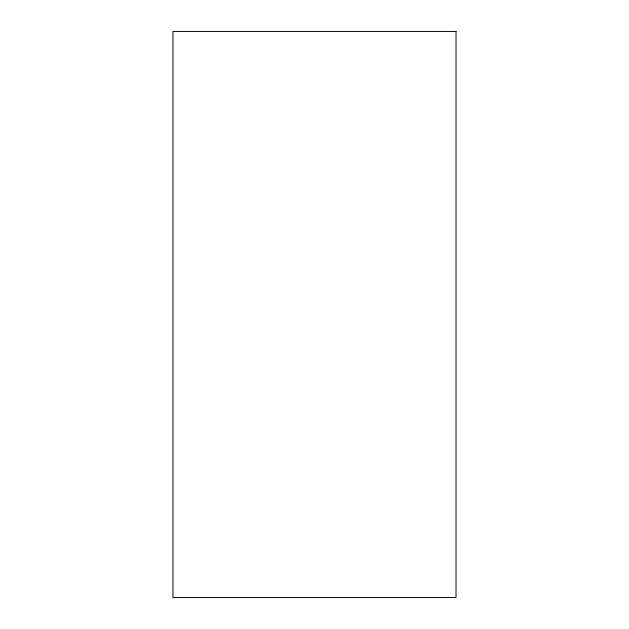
<?xml version="1.0" encoding="UTF-8"?>
<svg xmlns="http://www.w3.org/2000/svg" width="629" height="629" viewBox="0 0 629 629"><rect width="100%" height="100%" fill="white"/><g stroke="black" fill="none" stroke-linecap="round" stroke-linejoin="round"><path stroke-width="0.94" d="M456.025 31.45L172.975 31.45L172.975 597.55L456.025 597.55L456.025 31.45"/></g></svg>
